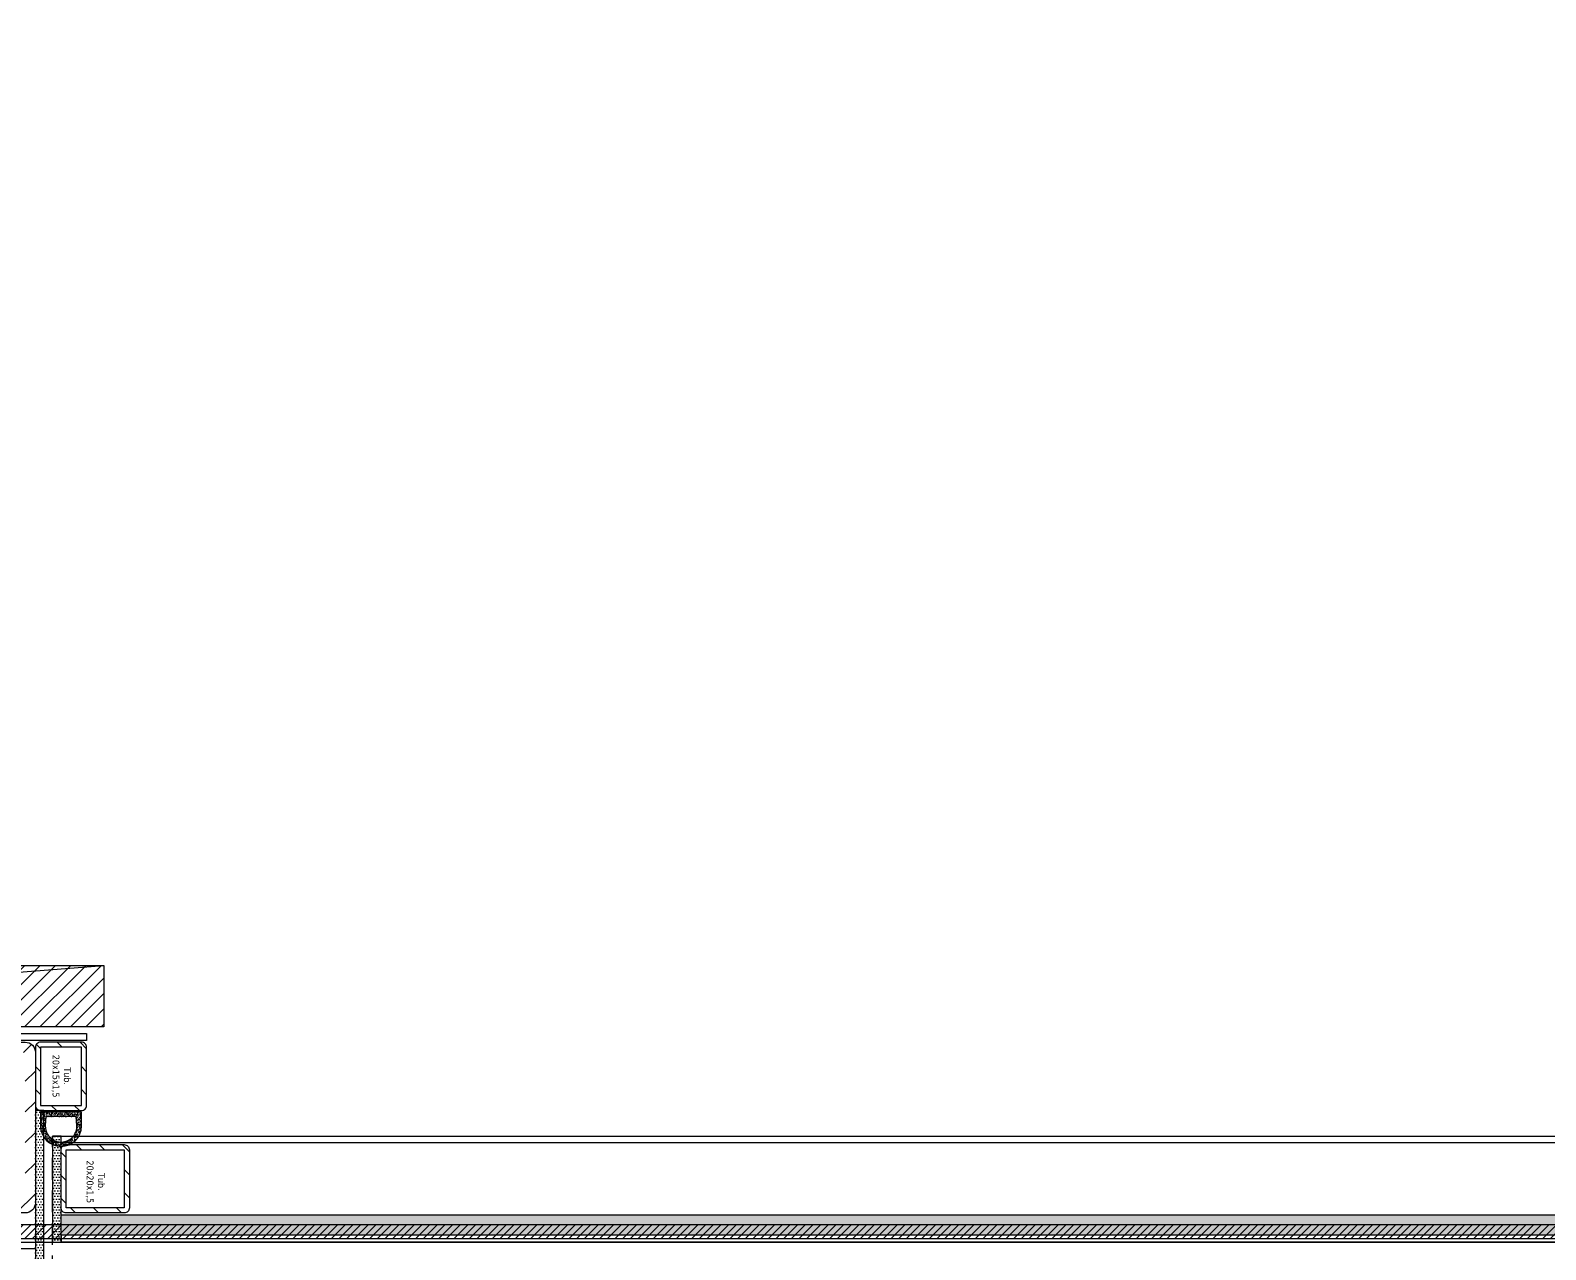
# Model space of a CAD drawing. Header units: millimetres. Extents: x -853320 to 19484, y -510814 to 9708.
# Drawn here: x 10354.9 to 10798.6, y 3163.6 to 3520.6 of the extents above; entities that cross this region are included whole.
import ezdxf
from ezdxf import colors
from ezdxf.entities.mleader import LeaderData, LeaderLine
from ezdxf.math import Vec2, Vec3

# ---------------------------------------------------------------- set-up
doc = ezdxf.new("R2010")
doc.units = ezdxf.units.MM
doc.linetypes.add('NASCOSTA', pattern=[9.525, 6.35, -3.175])
doc.linetypes.add('TRATTEGGIATA2', pattern=[9.525, 6.35, -3.175])
doc.layers.add('DS_ST_quote 1_50', color=7, linetype='Continuous')
for name, color, linetype, lineweight in [('F_ARREDI', 7, 'Continuous', 5), ('F_ELETTRODOMESTICI', 40, 'Continuous', 5), ('F_IMPIANTO IDRAULICO', 7, 'Continuous', 5), ('F_MINERAL WALL', 6, 'Continuous', 5), ('F_MULTI laminato OPACO', 1, 'Continuous', 5), ('F_Proiezioni', 253, 'NASCOSTA', 9)]:
    doc.layers.add(name, color=color, linetype=linetype, lineweight=lineweight)
doc.layers.add('F_PARETI_slider', color=1, linetype='Continuous', lineweight=5, true_color=0xff0000)
doc.styles.add('ARIAL', font='arial.ttf')
doc.styles.add('DANZI-DIDASCALIE', font='Yu Gothic UI Light.ttf', dxfattribs={"height": 30})
doc.styles.add('Tahoma', font='tahoma.ttf')
doc.dimstyles.new('ISO-100', dxfattribs={"dimtxt": 100, "dimasz": 5, "dimexe": 0.25, "dimexo": 6, "dimgap": 6, "dimtad": 1, "dimtxsty": 'ARIAL', "dimblk": 'ARCHTICK', "dimcen": 2.5, "dimdle": 15, "dimse1": 1, "dimse2": 1, "dimclrd": 256, "dimclre": 256, "dimclrt": 256, "dimadec": 0, "dimazin": 0, "dimtfac": 1, "dimtmove": 0, "dimatfit": 3, "dimldrblk": 'ARCHTICK', "dimfxl": 1, "dimlwd": -1, "dimlwe": -1, "dimarcsym": 0})

# ---------------------------------------------------------------- blocks, each defined once
blk = doc.blocks.new('_Dot')
at = {"color": 0, "linetype": 'ByBlock', "lineweight": -2}
blk.add_line((-0.5, 0), (-1, 0), dxfattribs=at)
at = {"color": 0, "linetype": 'ByBlock', "const_width": 0.5}
blk.add_lwpolyline([(-0.25, 0, 1), (0.25, 0, 1)], format="xyb", close=True, dxfattribs=at)
blk = doc.blocks.new('RIV.to_pareti e soffitto_grande_lato ingresso_rev.01_pianta')
at = {"layer": 'F_MINERAL WALL', "transparency": 33554687}
h = blk.add_hatch(dxfattribs=at)
h.set_pattern_fill('ANSI31', color=256, scale=0.5)
h.set_pattern_definition([(45, (0, 9), (-1.122532015, 1.122532015), [])])
h.paths.add_polyline_path([(20597.12, 3297.66), (27517.12, 3297.66), (27517.12, 3301.66), (20597.12, 3301.66)])
at = {"layer": 'F_MINERAL WALL'}
blk.add_lwpolyline([(20597.12, 3297.66), (27517.12, 3297.66), (27517.12, 3301.66), (20597.12, 3301.66)], close=True, dxfattribs=at)
at = {"layer": 'F_MULTI laminato OPACO', "color": 3, "linetype": 'NASCOSTA'}
blk.add_lwpolyline([(29676.12, 4472.66), (20592.12, 4472.66), (20592.12, 3296.66), (29676.12, 3296.66)], close=True, dxfattribs=at)
blk = doc.blocks.new('EFFE car 12x10')
at = {"lineweight": 5}
h = blk.add_hatch(dxfattribs=at)
h.set_pattern_fill('AR-CONC', color=252, scale=0.005714285714, angle=-180, style=0)
h.paths.add_polyline_path([(458992.86, 212080.38), (458988.86, 212080.38, 1.000008), (458988.86, 212068.38), (458992.86, 212068.38)])
h.paths.add_polyline_path([(458991.61, 212069.94), (458988.86, 212069.76, -1.024068), (458988.86, 212079.01), (458991.61, 212078.82)], flags=16)
at = {"color": 252, "lineweight": 5}
for p, q in [((458992.86, 212080.38), (458988.86, 212080.38)), ((458991.61, 212078.82), (458988.86, 212079.01)), ((458991.61, 212069.94), (458991.61, 212078.82)), ((458992.86, 212068.38), (458992.86, 212080.38)), ((458988.86, 212069.76), (458991.61, 212069.94)), ((458988.86, 212068.38), (458992.86, 212068.38))]:
    blk.add_line(p, q, dxfattribs=at)
for centre, radius, start, end in [((458988.86, 212074.38), 6, 90, 270), ((458988.75, 212074.38), 4.63, 88.6373, 271.3627)]:
    blk.add_arc(centre, radius, start, end, dxfattribs=at)
blk = doc.blocks.new('SLIDER grande_lato ingresso_pianta_rev.01')
at = {"linetype": 'ByBlock', "lineweight": 9}
h = blk.add_hatch(dxfattribs=at)
h.set_pattern_fill('DOTS', color=256, scale=0.5)
h.set_pattern_definition([(0, (7323.04215, 359.0033), (0.396875, 0.79375), [0, -0.79375])])
h.paths.add_polyline_path([(271161.48, -75718.85), (271163.98, -75718.85), (271163.98, -75680.35), (271161.48, -75680.35)])
h = blk.add_hatch(dxfattribs=at)
h.set_pattern_fill('DOTS', color=256, scale=0.5)
h.set_pattern_definition([(0, (7343.04725, 359.0032), (0.396875, 0.79375), [0, -0.79375])])
h.paths.add_polyline_path([(271166.48, -75718.85), (271168.98, -75718.85), (271168.98, -75687.85), (271166.48, -75687.85)])
at = {"linetype": 'Continuous', "lineweight": 9}
h = blk.add_hatch(dxfattribs=at)
h.set_pattern_fill('ZIGZAG', color=34, scale=2, angle=45, style=0)
h.set_pattern_definition([(45, (-1517.3044, 61.505), (0, 8.98025612), [6.35, -6.35]), (135, (-1512.814, 65.995), (-8.98025612, 0), [6.35, -6.35])])
h.paths.add_polyline_path([(272033.98, -75710.85), (272033.98, -75716.85), (271168.98, -75716.85), (271168.98, -75710.85)])
at = {"linetype": 'ByBlock', "lineweight": 9}
h = blk.add_hatch(dxfattribs=at)
h.set_pattern_fill('DOTS', color=256, scale=0.5)
h.set_pattern_definition([(0, (7323.04215, 298.0033), (0.396875, 0.79375), [0, -0.79375])])
h.paths.add_polyline_path([(271161.48, -75779.85), (271163.98, -75779.85), (271163.98, -75718.85), (271161.48, -75718.85)])
at = {"layer": 'F_PARETI_slider', "lineweight": 9}
h = blk.add_hatch(dxfattribs=at)
h.set_pattern_fill('ANSI31', color=4, scale=2)
h.set_pattern_definition([(45, (-180999.536, -37747.669), (-4.49012806, 4.49012806), [])])
edge = h.paths.add_edge_path()
edge.add_line((271081.48, -75707.35), (271081.48, -75663.35))
edge.add_arc((271084.48, -75663.35), 3, 90, 180, ccw=False)
edge.add_line((271084.48, -75660.35), (271158.48, -75660.35))
edge.add_arc((271158.48, -75663.35), 3, 0, 90, ccw=False)
edge.add_line((271161.48, -75663.35), (271161.48, -75707.35))
edge.add_arc((271158.48, -75707.35), 3, -90, 0, ccw=False)
edge.add_line((271158.48, -75710.35), (271084.48, -75710.35))
edge.add_arc((271084.48, -75707.35), 3, 180, 270, ccw=False)
h.paths.add_polyline_path([(271084.48, -75707.35), (271084.48, -75663.35), (271158.48, -75663.35), (271158.48, -75707.35)], flags=16)
h = blk.add_hatch(dxfattribs=at)
h.set_pattern_fill('ANSI31', color=4, scale=1.5, angle=-90)
h.set_pattern_definition([(315, (179641.621, 385247.8067), (3.367596045, 3.367596045), [])])
h.paths.add_polyline_path([(271162.98, -75678.85), (271174.98, -75678.85), (271174.98, -75661.85), (271162.98, -75661.85)], flags=16)
edge = h.paths.add_edge_path()
edge.add_line((271162.98, -75680.35), (271174.98, -75680.35))
edge.add_arc((271174.98, -75678.85), 1.5, 270, 360)
edge.add_line((271176.48, -75678.85), (271176.48, -75661.85))
edge.add_arc((271174.98, -75661.85), 1.5, 0, 90)
edge.add_line((271174.98, -75660.35), (271162.98, -75660.35))
edge.add_arc((271162.98, -75661.85), 1.5, 90, 180)
edge.add_line((271161.48, -75661.85), (271161.48, -75678.85))
edge.add_arc((271162.98, -75678.85), 1.5, 180, 270)
h = blk.add_hatch(dxfattribs=at)
h.set_pattern_fill('ANSI31', color=4, scale=1.5, angle=-90)
h.set_pattern_definition([(315, (177479.1233, 385277.8067), (3.367596045, 3.367596045), [])])
h.paths.add_polyline_path([(271187.48, -75708.85), (271170.48, -75708.85), (271170.48, -75691.85), (271187.48, -75691.85)], flags=16)
edge = h.paths.add_edge_path()
edge.add_line((271187.48, -75710.35), (271170.48, -75710.35))
edge.add_arc((271170.48, -75708.85), 1.5, 180, 270, ccw=False)
edge.add_line((271168.98, -75708.85), (271168.98, -75691.85))
edge.add_arc((271170.48, -75691.85), 1.5, 90, 180, ccw=False)
edge.add_line((271170.48, -75690.35), (271187.48, -75690.35))
edge.add_arc((271187.48, -75691.85), 1.5, 0, 90, ccw=False)
edge.add_line((271188.98, -75691.85), (271188.98, -75708.85))
edge.add_arc((271187.48, -75708.85), 1.5, -90, 0, ccw=False)
at = {"color": 0, "lineweight": 9}
for p, q in [((272033.98, -75689.85), (271168.98, -75689.85)), ((272033.98, -75716.85), (271168.98, -75716.85))]:
    blk.add_line(p, q, dxfattribs=at)
at = {"color": 1}
blk.add_lwpolyline([(267501.98, -75718.85), (276585.98, -75718.85), (276585.98, -74523.85), (267501.98, -74523.85)], close=True, dxfattribs=at)
for points in [[(271081.48, -75657.85), (271176.48, -75657.85), (271176.48, -75659.85), (271081.48, -75659.85)], [(269903.48, -75718.85), (271161.48, -75718.85), (271161.48, -75720.85), (269903.48, -75720.85)], [(272033.98, -75716.85), (271168.98, -75716.85), (271168.98, -75718.85), (272033.98, -75718.85)]]:
    blk.add_lwpolyline(points, close=True)
at = {"linetype": 'ByBlock', "lineweight": 9}
for points in [[(271161.48, -75718.85), (271163.98, -75718.85), (271163.98, -75680.35), (271161.48, -75680.35)], [(271166.48, -75718.85), (271168.98, -75718.85), (271168.98, -75687.85), (271166.48, -75687.85)], [(271161.48, -75779.85), (271163.98, -75779.85), (271163.98, -75718.85), (271161.48, -75718.85)]]:
    blk.add_lwpolyline(points, close=True, dxfattribs=at)
at = {"color": 0, "lineweight": 9}
blk.add_lwpolyline([(272033.98, -75687.85), (272033.98, -75718.85), (271168.98, -75718.85), (271168.98, -75687.85), (272033.98, -75687.85)], dxfattribs=at)
at = {"color": 32, "linetype": 'ByBlock', "lineweight": 9}
blk.add_lwpolyline([(272033.98, -75710.85), (272033.98, -75716.85), (271168.98, -75716.85), (271168.98, -75710.85), (272033.98, -75710.85)], dxfattribs=at)
at = {"color": 8, "linetype": 'TRATTEGGIATA2', "lineweight": 9, "ltscale": 0.15}
blk.add_lwpolyline([(271176.48, -75718.85), (272026.48, -75718.85)], dxfattribs=at)
at = {"layer": 'F_PARETI_slider', "color": 4, "lineweight": 9}
for points in [[(271081.48, -75707.35), (271081.48, -75663.35, -0.414214), (271084.48, -75660.35), (271158.48, -75660.35, -0.414214), (271161.48, -75663.35), (271161.48, -75707.35, -0.414214), (271158.48, -75710.35), (271084.48, -75710.35, -0.414214)], [(271162.98, -75680.35), (271174.98, -75680.35, 0.414214), (271176.48, -75678.85), (271176.48, -75661.85, 0.414214), (271174.98, -75660.35), (271162.98, -75660.35, 0.414214), (271161.48, -75661.85), (271161.48, -75678.85, 0.414214)], [(271187.48, -75710.35), (271170.48, -75710.35, -0.414214), (271168.98, -75708.85), (271168.98, -75691.85, -0.414214), (271170.48, -75690.35), (271187.48, -75690.35, -0.414214), (271188.98, -75691.85), (271188.98, -75708.85, -0.414214)]]:
    blk.add_lwpolyline(points, format="xyb", close=True, dxfattribs=at)
for points in [[(271162.98, -75678.85), (271174.98, -75678.85), (271174.98, -75661.85), (271162.98, -75661.85)], [(271187.48, -75708.85), (271170.48, -75708.85), (271170.48, -75691.85), (271187.48, -75691.85)]]:
    blk.add_lwpolyline(points, close=True, dxfattribs=at)
at = {"layer": 'F_Proiezioni'}
blk.add_lwpolyline([(271166.48, -75687.85), (272036.48, -75687.85, -0.414214), (271166.48, -76557.85)], format="xyb", close=True, dxfattribs=at)
at = {"lineweight": 9, "rotation": 90.00000000000001}
blk.add_blockref('EFFE car 12x10', (483243.36, -534673.72), dxfattribs=at)
at = {"layer": 'F_PARETI_slider', "color": 4, "lineweight": 9, "char_height": 1.9874, "width": 12.7639, "attachment_point": 5, "rotation": 270, "style": 'Tahoma', "bg_fill": 3, "box_fill_scale": 1.1, "bg_fill_color": 256, "bg_fill_true_color": 13158600, "bg_fill_transparency": 0}
for s, insert in [('Tub. 20x15x1,5', (271169, -75670.29)), ('Tub. 20x20x1,5', (271178.99, -75701.22))]:
    blk.add_mtext(s, dxfattribs=dict(at, insert=insert))
blk = doc.blocks.new('P.lo PARETE INGRESSO_pianta')
at = {"layer": 'F_MULTI laminato OPACO', "transparency": 33554687}
h = blk.add_hatch(dxfattribs=at)
h.set_pattern_fill('ANSI31', color=3)
h.set_pattern_definition([(45, (-834476.0293, -506865.8326), (-2.24506403, 2.24506403), [])])
h.paths.add_polyline_path([(2939.27, -11641.34), (3064.27, -11641.34), (3064.27, -11659.34), (2939.27, -11659.34)])
at = {"color": 4}
blk.add_line((2839.33, -11659.34), (3064.27, -11641.34), dxfattribs=at)
at = {"layer": 'F_MULTI laminato OPACO', "color": 3}
blk.add_lwpolyline([(2939.27, -11641.34), (3064.27, -11641.34), (3064.27, -11659.34), (2939.27, -11659.34)], close=True, dxfattribs=at)
blk = doc.blocks.new('_ArchTick')
at = {"color": 0, "linetype": 'ByBlock', "const_width": 0.15}
blk.add_lwpolyline([(-0.5, -0.5), (0.5, 0.5)], dxfattribs=at)
blk = doc.blocks.new('*D146')
at = {"layer": 'Defpoints', "color": 0, "transparency": 16777216}
for p in [(5588.56, 7348.81), (19268.52, 2810.66), (19483.82, 2810.66)]:
    blk.add_point(p, dxfattribs=at)
at = {"layer": 'DS_ST_quote 1_50', "transparency": 16777216}
blk.add_line((19268.52, 7363.81), (19268.52, 2795.66), dxfattribs=at)
at = {"layer": 'DS_ST_quote 1_50', "transparency": 16777216, "xscale": 5, "yscale": 5, "zscale": 5}
for p, rotation in [((19268.52, 7348.81), 90), ((19268.52, 2810.66), 270)]:
    blk.add_blockref('_ArchTick', p, dxfattribs=dict(at, rotation=rotation))
at = {"layer": 'DS_ST_quote 1_50', "transparency": 16777216, "insert": (19202.43, 5079.74), "char_height": 100, "attachment_point": 5, "rotation": 90, "style": 'ARIAL'}
blk.add_mtext('4538,15', dxfattribs=at)
blk = doc.blocks.new('BAGNO-LAVANDERIA_pianta_sol.B')
at = {"layer": 'F_ELETTRODOMESTICI', "color": 5, "ltscale": 5}
ml = blk.add_multileader_mtext('Standard', dxfattribs=at)
ml.set_content('{\\fYu Gothic UI Light|b0|i0|c128|p34;BASAMENTO c/cassetto} ditta MIELE art.WTS 610', color=5, style='DANZI-DIDASCALIE')
ml.set_leader_properties(color=256, linetype='ByLayer', lineweight=-1)
ml.set_arrow_properties(name='DOT')
ml.build(insert=Vec2(0, 0))
ml.multileader.update_dxf_attribs({"arrow_head_size": 5, "scale": 5})
ctx = ml.context
ctx.base_point, ctx.scale, ctx.char_height, ctx.arrow_head_size, ctx.landing_gap_size, ctx.plane_origin, ctx.plane_x_axis, ctx.plane_y_axis = Vec3(865728.96, 518190.64), 5, 25, 5, 10, Vec3(865691.99, 518253.27), Vec3(0, -1), Vec3(1, 0)
notes = []
notes.append((ctx, [(0, (0, 0, 0), (0, 0), (1, 0), 1, [])]))
ctx.mtext.insert, ctx.mtext.text_direction, ctx.mtext.rotation, ctx.mtext.width, ctx.mtext.flow_direction = Vec3(865741.68, 518180.64), Vec3(0, -1), 4.712389, 471.5743, 5
ml = blk.add_multileader_mtext('Standard', dxfattribs=at)
ml.set_content('{\\fYu Gothic UI Light|b0|i0|c128|p34;LAVASCIUGA} ditta MIELE art.WTD165 WPM 8/5kg', color=5, style='DANZI-DIDASCALIE')
ml.set_leader_properties(color=256, linetype='ByLayer', lineweight=-1)
ml.set_arrow_properties(name='DOT')
ml.build(insert=Vec2(0, 0))
ml.multileader.update_dxf_attribs({"arrow_head_size": 5, "scale": 5})
ctx = ml.context
ctx.base_point, ctx.scale, ctx.char_height, ctx.arrow_head_size, ctx.landing_gap_size, ctx.plane_origin, ctx.plane_x_axis, ctx.plane_y_axis = Vec3(865852.82, 518185.28), 5, 25, 5, 10, Vec3(865819.83, 518247.92), Vec3(0, -1), Vec3(1, 0)
notes.append((ctx, [(0, (0, 0, 0), (0, 0), (1, 0), 1, [])]))
ctx.mtext.insert, ctx.mtext.text_direction, ctx.mtext.rotation, ctx.mtext.width, ctx.mtext.flow_direction = Vec3(865869.52, 518175.28), Vec3(0, -1), 4.712389, 377.0167, 5
for ctx, leaders in notes:
    for number, flags, end, landing, length, lines in leaders:
        leader = LeaderData()
        leader.index, (leader.has_last_leader_line, leader.has_dogleg_vector, leader.attachment_direction) = number, flags
        leader.last_leader_point, leader.dogleg_vector, leader.dogleg_length = Vec3(end), Vec3(landing), length
        for number, points, colour, breaks in lines:
            line = LeaderLine()
            line.index, line.vertices, line.color, line.breaks = number, Vec3.list(points), colors.encode_raw_color(colour), breaks
            leader.lines.append(line)
        ctx.leaders.append(leader)

msp = doc.modelspace()

# ---------------------------------------------------------------- block references
at = {"layer": 'F_ARREDI', "color": 2, "lineweight": 5}
msp.add_blockref('BAGNO-LAVANDERIA_pianta_sol.B', (-853319.899, -510814.178), dxfattribs=at)
at = {"layer": 'F_IMPIANTO IDRAULICO', "color": 1}
msp.add_blockref('RIV.to_pareti e soffitto_grande_lato ingresso_rev.01_pianta', (-13895.268, -130.845), dxfattribs=at)

# ---------------------------------------------------------------- next in the draw order: block references
at = {"layer": 'F_PARETI_slider', "linetype": 'ByBlock', "lineweight": 13}
msp.add_blockref('SLIDER grande_lato ingresso_pianta_rev.01', (-260805.128, 78884.665), dxfattribs=at)

# ---------------------------------------------------------------- next in the draw order: block references
at = {"layer": 'F_ARREDI'}
msp.add_blockref('P.lo PARETE INGRESSO_pianta', (7312.084, 14888.155), dxfattribs=at)

# ---------------------------------------------------------------- next in the draw order: dimensions: what is measured, and where the dimension line sits
at = {"layer": 'DS_ST_quote 1_50', "color": 4}
dim = msp.add_linear_dim(base=(19268.5243, 2810.6601), p1=(5588.556, 7348.8148), p2=(19483.824, 2810.6601), angle=90, dimstyle='ISO-100', dxfattribs=at)
dim.commit()
dim.dimension.update_dxf_attribs({"geometry": '*D146', "text_midpoint": (19202.4288, 5079.7375)})

doc.saveas('drawing.dxf')
